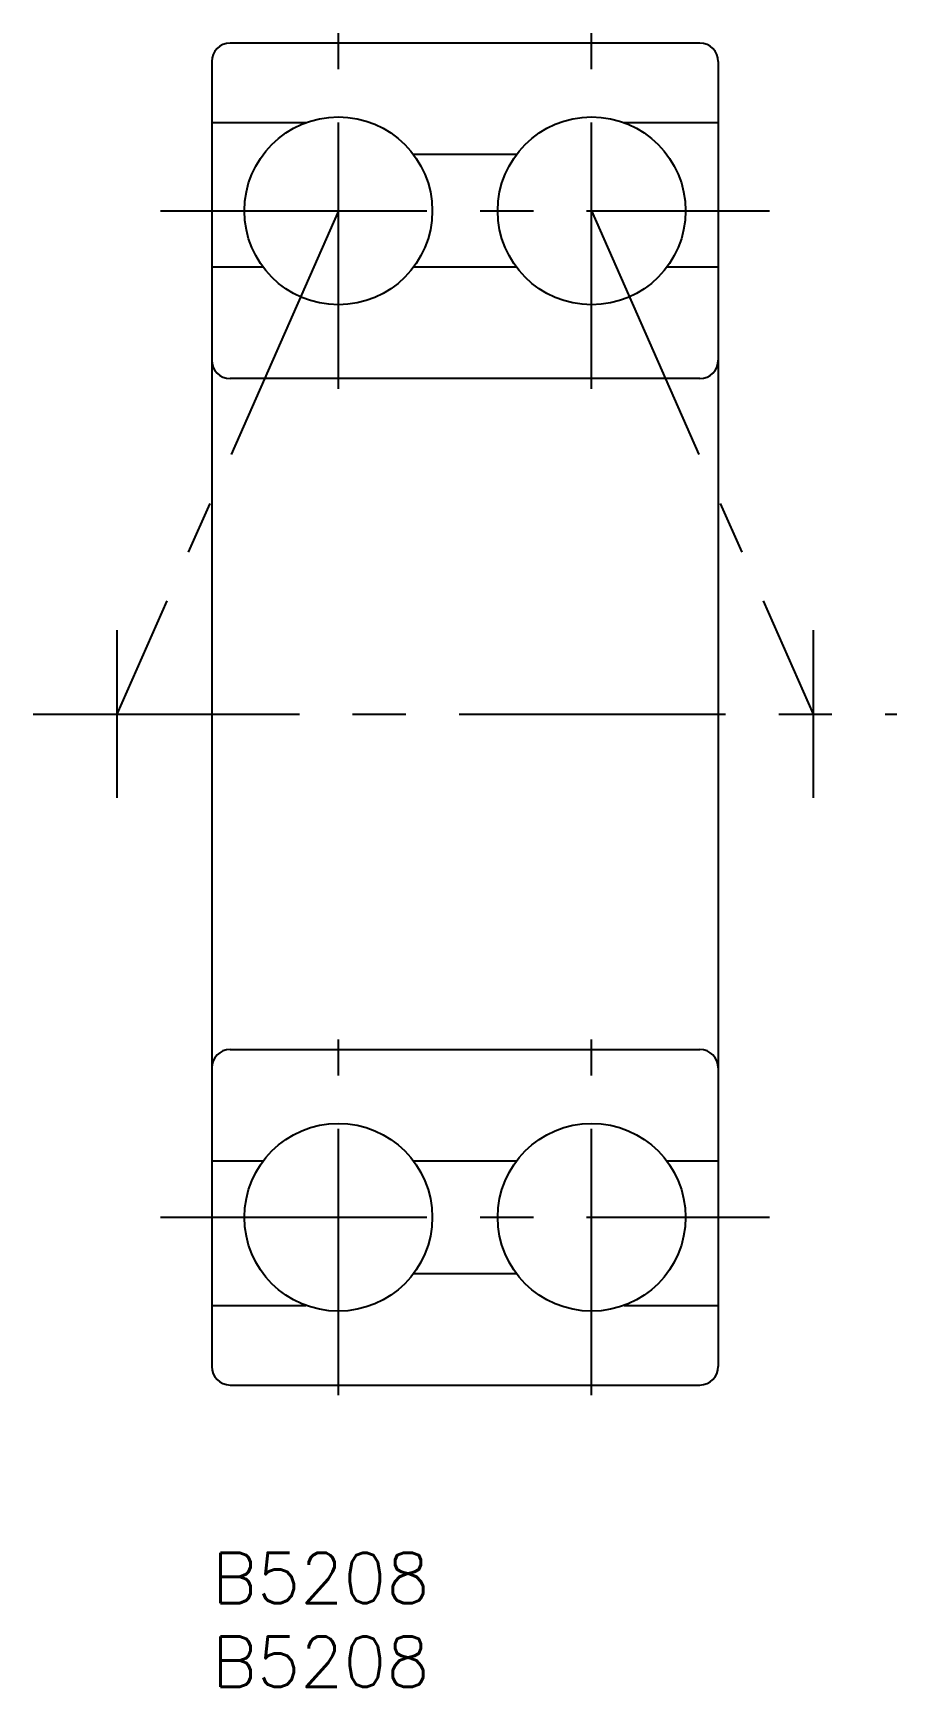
# Model space of a CAD drawing. Extents: x -10.6 to 40.9, y -8 to 90.6.
import ezdxf

# ---------------------------------------------------------------- set-up
doc = ezdxf.new("R2010")
doc.units = 0
doc.header["$LTSCALE"] = 0.5
doc.linetypes.add('CENTER', pattern=[50.8, 31.75, -6.35, 6.35, -6.35])
for name, color, linetype in [('MSM_CENTER', 1, 'CENTER'), ('MSM_CONTINUOUS', 7, 'CONTINUOUS'), ('MSM_PART_NUMBER', 7, 'CONTINUOUS')]:
    doc.layers.add(name, color=color, linetype=linetype)
doc.styles.get("Standard").update_dxf_attribs({"font": 'txt.shx', "height": 3, "bigfont": 'bigfont.shx'})

msp = doc.modelspace()

# ---------------------------------------------------------------- linework, layer by layer
at = {"layer": 'MSM_CENTER'}
for p, q in [((7.55, 69.4), (7.55, 90.6)), ((22.65, 69.4), (22.65, 90.6)), ((7.55, 80), (-5.65, 50)), ((-3.05, 80), (33.25, 80)), ((22.65, 80), (35.85, 50)), ((-5.65, 55), (-5.65, 45)), ((35.85, 55), (35.85, 45)), ((-10.65, 50), (40.85, 50)), ((7.55, 9.4), (7.55, 30.6)), ((22.65, 9.4), (22.65, 30.6)), ((-3.05, 20), (33.25, 20))]:
    msp.add_line(p, q, dxfattribs=at)
at = {"layer": 'MSM_CONTINUOUS'}
for p, q in [((29.1, 90), (1.1, 90)), ((0, 88.9), (0, 11.1)), ((30.2, 88.9), (30.2, 11.1)), ((5.618, 85.256), (0, 85.256)), ((30.2, 85.256), (24.582, 85.256)), ((18.17, 83.36), (12.03, 83.36)), ((3.07, 76.64), (0, 76.64)), ((18.17, 76.64), (12.03, 76.64)), ((30.2, 76.64), (27.13, 76.64)), ((29.1, 70), (1.1, 70)), ((1.1, 30), (29.1, 30)), ((0, 23.36), (3.07, 23.36)), ((12.03, 23.36), (18.17, 23.36)), ((27.13, 23.36), (30.2, 23.36)), ((12.03, 16.64), (18.17, 16.64)), ((0, 14.744), (5.618, 14.744)), ((24.582, 14.744), (30.2, 14.744)), ((1.1, 10), (29.1, 10))]:
    msp.add_line(p, q, dxfattribs=at)
for centre in [(7.55, 80), (22.65, 80), (7.55, 20), (22.65, 20)]:
    msp.add_circle(centre, 5.6, dxfattribs=at)
for centre, start, end in [((1.1, 88.9), 90, 180), ((29.1, 88.9), 0, 90), ((1.1, 71.1), 180, 270), ((29.1, 71.1), 270, 360), ((1.1, 28.9), 90, 180), ((29.1, 28.9), 0, 90), ((1.1, 11.1), 180, 270), ((29.1, 11.1), 270, 0)]:
    msp.add_arc(centre, 1.1, start, end, dxfattribs=at)

# ---------------------------------------------------------------- texts
at = {"layer": 'MSM_PART_NUMBER'}
for p in [(0, -3), (0, -8)]:
    msp.add_text('B5208', height=3, dxfattribs=at).set_placement(p)

doc.saveas('drawing.dxf')
